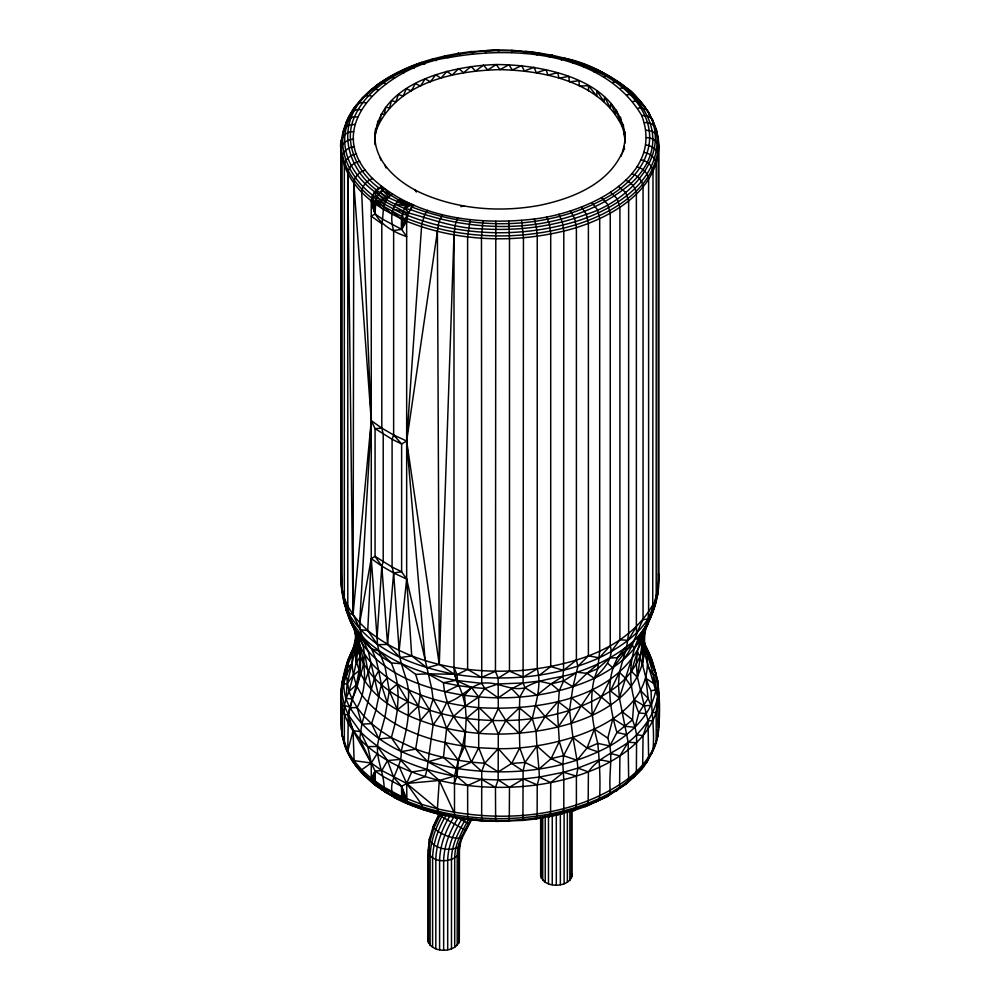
<?xml version="1.0" encoding="UTF-8"?>
<svg xmlns="http://www.w3.org/2000/svg" width="1000" height="1000" viewBox="0 0 1000 1000"><rect width="100%" height="100%" fill="white"/><g stroke="black" fill="none" stroke-linecap="round" stroke-linejoin="round"><path stroke-width="1.5" d="M352.887 650.3L356.287 641.8C345.95 661.988 337.512 686.413 350.1 707.712C372.113 744.712 415.7 760.588 455.95 768.312L457.525 768.575C508.888 776.263 563.65 770.962 609.825 745.975L616.938 732.475C608.65 704.963 603.088 668.288 626.7 646.663C647.6 631.287 658.562 605.95 658.938 580.425L658.938 147.887L658.025 137.162L652.163 118.95L647.725 115.887L641.675 115.425C603.775 51.65 513.825 45.5 448 57.737C393.675 64.887 317.025 122.888 372.587 178.512C415.087 218.287 478.7 225.588 534.3 219C583.438 213.337 665.7 178.575 641.675 115.425M436.562 812.513L441.037 813.8L438.825 814.125C420 808.487 399.412 802.987 384.025 790.387C385.188 772.825 373.375 756.375 378.925 738.9L371.562 723.662L375.962 710.138L378.713 696.562L368.35 651.675L363.638 641.1L360.25 629.725L353.038 614.6L353.837 183.15C354.137 176.812 359.438 171.675 365.35 170.087M534.3 219L536.375 226.962L537.225 236.238L537.225 668.787C541.9 684.812 535.875 702.712 532.3 718.587L536.075 731.562L536.888 745.962L525.037 762.475L523.1 770.975L522.913 820.387L495.637 821.462L495.462 787.387L498.15 779.938L498.3 734.2L492.587 720.6L479.175 707.688C428.862 703.15 362.663 681.988 353.225 624.562C362.425 650.975 371.2 681.25 357.125 707.6L361.85 724.125L359.712 738.85L375.075 771.038L375.075 781.263L376.15 785.413L386.55 792.887L396.725 798.1L385.087 791.912L372.625 782.887L371.262 778.35L371.262 763.012L367.75 746.6L360.262 731.55L348.275 714.788L344.363 705.512L341.287 690.15C341.512 673.875 351.35 660.05 355.337 644.625M388.338 793.263C368.488 782.613 350.675 765.125 344.325 743.162L344.363 705.512L346.138 698.388L347.1 683.75L354.913 651.55L356.138 634.175C343.75 701.488 426.987 729.388 479.162 733.337C540.25 738.612 655.75 717.125 643.775 633.9L644.862 654.475L657.663 696.862L658.188 733.438C656.912 743.075 653.225 752.212 647.325 759.762M439.85 814.375C416.425 808.85 393.925 798.9 375.325 783.512L375.075 771.038L381.8 770.537L406.662 783.462L437.388 808.85C501.312 823.325 574.412 818.088 628.638 778.375C644.925 765.487 658.487 746.812 658.938 725.35C660.863 697.337 658.462 668.4 644.388 643.512L653.587 675.312L655.875 689.837C651.237 715.088 631.112 733.637 609.825 745.975L597.762 743.375L587.013 748.05L577.038 760.263L577.925 768.1L576.4 776.125L576.4 804.963L574.637 810.325L548.713 816.888L547.75 816.25M651.612 614.625L655.888 601.838L655.913 598.95M657.75 584.8C658.125 604.288 648.763 622.513 640.462 639.688C629.738 657.212 612.475 669.312 594.362 678.312C553.413 696.95 506.9 701.5 462.638 695.037C425.262 688.988 385.387 675.35 362.062 643.713C350.988 624.938 342.013 604.263 341.062 582.163L341.062 149.625C338.9 141.037 343.963 130.762 353.775 131.725M644.438 644.812L651.3 658.413L657.775 680.85L657.663 696.862L656.2 712.625L656.2 741.462L651.388 754.2M658.538 573.688C660.05 601.188 643.088 625.375 637.388 651.625C644.175 663.85 644.212 678.538 651.137 690.788C651.087 710.325 654.887 729.562 653 749.35C648.95 760.438 641.375 772.45 631 778.612M355.125 124.3L348.938 125.138L344.4 128.488C337.4 154.175 352.675 179.938 372.625 195.212L371.262 200.888L375.075 214.013L383.212 219.525L401.625 229.35L406.662 236.663C387.95 230.15 369.113 217.8 372.625 195.212L376.325 189.913L381.4 186.425M644.038 632.925L642.688 639.75L642.7 665.387M643.325 639.475C670.325 719.762 556.95 750.013 498.263 748.65L484.762 763.225L481.737 771.35L481.65 819.788L482.188 820.9L509.275 821.213L509.487 787.262L498.15 779.938L481.538 779.312L454.5 776.087C420.062 769.513 385.375 756.925 360.262 731.55L353.038 730.688C343.338 717.225 338.413 699.8 342.5 683.438M341.712 138.887L341.062 149.625L342.075 157.7L342.075 590.25L344.363 603.625L348.375 613.112C370.45 650.25 414.1 666.363 454.487 674.262L457.025 674.638C504.762 681.888 554.963 677.65 599.325 657.837C624.325 645.438 652.138 626.438 656.2 596.538L656.2 164C655.938 157.625 649.862 153.112 643.9 152.438M436.125 60.7L433.4 58.812C393.025 69.65 346.875 95.85 341.287 141.525L341.062 582.163L342.075 590.25L350.1 619.75L357.225 635.438L360.35 647.438L359.1 670.6L356.4 684.688L348.275 714.788L347.788 751.012C350.412 760.913 358.462 768.312 364.888 775.938L367.137 776.825M574.637 810.325L573.387 810.638L586.362 806.225L607.688 796.3L625.675 784.362L634.938 776.225L636.375 771.612L636.613 734.725L635.05 727.275L638.812 712.938C626.838 684.987 627.2 650.45 646.363 625.65M535.05 818.375L536.375 818.875L537.125 816.112L537.225 784.875L539.388 777.062L538.938 769.125L525.037 762.475L511.662 763.413L498.175 771.963L484.762 763.225L478.7 747.775L478.7 697.013L471.425 687.387L455.95 680.362C421.587 673.9 386.912 661.5 361.85 636.175C350.425 627.962 346.463 612.25 343.988 598.975M482.537 820.188L482.188 820.9L468.875 819.65L455.812 817.738L454.487 816.525L454.5 776.087L458.312 760.337L464.55 746.175L466.238 718.4L465.325 706.038L462.638 695.037L454.487 674.262L439.275 664.388L454 234.875L455.062 225.625L457.625 217.738M341.775 586.5L343.462 596.138M355.1 645.45C345.625 661.388 341.438 679.85 341.062 698.25C340.725 717.663 339.263 738.425 349.4 755.85M618.513 186.45L625.675 192.45L628.638 200.912L628.638 633.462L626.7 646.663C611.775 658.125 594.8 666.225 577.038 672.262C559.975 678.688 540.763 677.775 525.037 687.738L519.763 697.125L519.188 719.975L519.775 747.887L525.037 762.475M400.475 198.837C390.625 205.95 390.375 220.025 393.638 230.575L393.638 434.988L392.088 439.275L392.088 567.038L393.638 572.962L399.15 650.525C399.85 668.025 411.55 683.562 407.912 701.488C410 718.587 404.938 735.2 401.138 751.675C402.562 767.537 385.975 781.287 393.713 796.888L409.125 804.237M495.812 221.312L495.462 671.312L498.15 678.062L498.3 708.55L492.587 720.6L479.162 733.337L466.238 718.4C418.9 712.1 354.875 686.875 355.288 630.175M652.738 610.75L653 171.887C652.712 165.512 646.912 160.75 640.95 159.713M558.775 214.237L562.337 221.912L563.8 231.075L563.562 670.375L562.837 676.363L551.1 683.875L536.888 695.2L525.037 687.738L523.1 682.975L523.45 237.787L521.6 220.425M484.762 763.225C461.213 761.787 437.8 757.312 415.65 749.112L401.138 751.675L391.35 737.688L395.075 723.688L397.388 709.812L389.312 690.763L384.95 666.275L378.925 650.938L377.537 644.663L367.75 630.513L371.262 558.6L371.262 200.888C354.725 187.812 340.962 168.65 341.488 146.975C343.275 142.037 348.537 139.325 353.575 139.2M624.862 143.25C625.85 80.988 544.85 64.463 496.238 64.562C449.075 65.912 372.1 84.4 375.037 144.738M455.812 817.738L438.825 814.125L437.388 808.85L421.538 804.312L401.625 796.587L383.212 786.762L371.262 778.35L375.075 771.038L383.212 776.55L401.625 786.363L406.662 783.462L439.275 780.475L454.5 776.087L427.825 761.8L415.65 749.112L391.35 737.688L380.838 730.962L371.562 723.662L363.638 715.837L357.125 707.6L352.1 699.025L349.025 691.45L346.362 675.987L348.413 660.5L355.688 643.238M653 604.438C627.562 649.7 571.8 665.325 523.45 670.337C469.487 674.25 410.887 665.413 367.75 630.513L360.25 629.725L359.712 622.775L371.262 420.625L361.688 192.3C362 186.012 366.8 180.6 372.587 178.512M392.512 194.237C381.275 199.988 384.025 213.85 381.8 223.738L381.8 428.15L383.212 434.162L383.212 561.912L381.8 566.125L387.562 644.463L400 657.588L411.712 655.9L427 667.825L439.275 664.388L437.388 231.388L438.825 222.213L442.312 214.525M359.775 161.25C353.812 162.362 348.075 167.188 347.788 173.55L347.788 606.1L348.288 612.95L350.1 619.75C358.038 638.7 373.9 652.812 391.35 662.95L401.138 663.713L415.65 674.375L427.825 673.838L443.45 682.712C444.988 701.263 452.225 718.175 465.325 731.775L462.638 745.9L458.312 760.337L457.038 776.513L454 783.512C430.85 779.338 408.088 772.175 387.562 760.55C370.425 749.775 350.925 736.612 348.275 714.788L344.325 714.325M523.1 770.975L511.662 763.413L498.263 748.65L478.7 747.775L462.638 745.9L446.6 728.475L441.337 713.512L433.125 699.062L431.625 688.213L406.662 579.05L401.625 571.737L392.088 567.038L375.075 556.4L371.262 558.6L381.8 566.125L393.638 572.962L387.562 644.463L377.537 644.663L377.062 637.775L381.8 566.125L375.075 556.4L375.075 428.65L371.262 420.625L353.837 183.15M437.388 808.85L439.275 780.475L427 769.65L411.712 771.988L400 759.412L387.562 760.55L381.8 770.537L371.262 763.012L353.038 730.688L348.375 714.95L349.738 707.013L344.363 705.512L342.075 706.338L342.075 735.163L345.975 748.075M381.8 223.738L371.262 216.213L375.075 214.013L373.75 202.812L378.6 194.513L382.812 190.588L398.925 200.125L409.025 203.075C401.525 209.475 400.938 220.238 401.625 229.35L393.638 230.575M648.125 667.125L653.587 675.312L652.95 683.075L645.913 678.288L648.15 698.363L650.987 705.413L644.038 705.763L634.025 699.675L632.525 719.812L635.05 727.275L625.212 726.338L612.9 718.538L607.762 738.162C613.85 755.1 608.488 773.075 610.237 790.6L609.938 793.062L607.688 796.3L584.913 806.6L587.463 805.062L588.162 803.188L588.4 771.912C600.25 754.488 622.688 750.25 636.613 734.725C647 724.175 654.85 711.562 657.663 696.862L658.938 696.513L657.775 680.85M345.788 669.912L347.775 660.4L352.337 651.513L351.188 652.887M658.938 696.513C657.7 730.25 628.038 754.025 599.7 767.113C558.587 785.7 512.175 790.525 467.612 785.5L457.038 776.513L455.95 768.312L443.45 757.45L446.6 728.475L453.6 716.287L465.325 706.038L478.7 697.013L484.762 688.487L498.175 683.962L523.1 682.975L538.95 681.125L551.1 683.875L563.587 680.962L577.038 672.262L587.013 673.325L594.362 678.312C589.138 699.8 592.188 722.275 597.762 743.375C599.462 760.85 600.45 778.337 599.7 795.95L598.65 800.312L595.775 801.988M356.438 636.538C348.6 658.888 350.775 685.263 368.312 702.588C392.762 728.487 428.225 740.562 462.638 745.9M424.75 64.25L421.538 62.512C388.575 74.837 350.275 95.925 344.95 134.412C341.525 170.912 374.2 196.287 404.7 208.475L412.337 204.537L412.113 207.113L408.812 212.387L401.625 229.35L401.875 216.588L375.238 201.675L373.75 202.812L371.262 200.888M411.712 655.9L406.662 579.05L406.662 221.325L407.65 215.438L403.438 211.1L372.625 195.212L373.75 202.812L383.212 209.3L401.625 219.125C452.312 241.163 510.363 243.975 563.8 231.075C607.362 220.7 664.875 189.8 658.025 137.162M560.075 813.5L561.287 814.075L563.138 812.763L563.8 808.538L563.8 779.7L562.837 764.362L563.587 755.7L559.325 741.5L557.575 713.775L559.3 690.738L563.587 680.962L562.837 676.363M658.388 729.338L657.763 736.062L656.513 738.45M367.75 630.513L359.712 622.775L353.038 614.6L371.262 420.625L381.8 428.15L393.638 434.988L406.662 441.062L439.275 664.388M591.85 202.638L597.4 209.613L599.7 218.487L599.7 651.038L597.762 668.637L594.362 678.312C602.938 669.712 614.138 659.175 610.237 645.675L610.237 213.137L607.688 204.375L601.55 197.7M399.15 650.525L406.662 579.05L393.638 572.962L401.625 571.737L401.625 443.975L393.638 434.988M415.65 674.375L418.562 683.787L420.35 694.737L429.575 710.1L433.125 724.925L427 769.65L425.138 776.625L406.662 783.462L406.912 801.237L408.812 804.3M428.688 847.775L429.725 838.088L428 851.5L428 940.962C431.662 953.35 455.625 953.35 459.3 940.962L459.438 842.9M428.537 849.163C427.463 863.3 452.562 863.975 458.762 853.838L460.025 844.688M509.275 821.213L481.887 820.763L455.062 817.537M420.35 694.737L418.4 706.087L420.337 720.6L415.65 749.112M354.913 651.55L356.213 641.862L355.875 632.688M623.312 151.838L625.087 138.95L625.15 141.9L623.263 124.288L622.737 127.812L624.55 134.825L624.825 131.588L625.15 141.9M391.35 737.688L378.925 738.9L384.913 717.188L389.312 690.763L397.4 683.95L395.1 672.763L391.35 662.95L378.925 650.938L371.562 648.925L350.1 619.75L347.788 606.1L344.325 598.25L344.325 165.7C344.588 159.325 350.613 154.762 356.587 154.012M570.375 210.938L574.637 218.412L576.4 227.5L576.4 660.037L577.925 666.225L572.962 686.8L569.525 710.362L572.975 737.562L577.038 760.263L563.587 755.7L551.1 758.612L538.938 769.125L536.888 745.962L551.1 758.612L562.837 764.362M437.388 231.388L406.662 441.062L425.138 660.537M647.9 622.062L642.688 639.75L637.4 677.25L648.025 720.95L648.6 757.05L647.038 761.812L633.225 777.763M357.125 632.863C368.738 649.125 364.212 668.075 356.4 684.688L349.025 691.45L346.138 698.388L352.1 699.025C366.388 670.962 361.1 637.013 346.125 610.363L348.288 612.95M658.512 727.987L658.538 718.6M511.512 52.5L512 50.275L539.225 53.038L525.388 51.225L524.338 53.425M482.912 220.775L481.463 238.175L481.737 683.35L484.762 688.487L498.263 697.887L511.662 688.675L523.1 682.975M359.712 622.775L371.262 558.6L377.062 637.775M486.325 50.5L498.525 50L471.238 51.675L470.863 52.663M621.175 156.2L624.062 146.287L624.55 148.988M371.562 648.925L376 659.212L378.725 670.7L374.4 678.25L361.85 724.125L371.562 723.662M344.05 676.087L347.337 664.525M378.713 696.562L381.362 684.7L378.725 670.7M428 940.962L428.537 938.625M458.762 853.838L458.762 849.163L458.762 943.3M571.938 811.15L571.938 875.925C568.775 889.025 539.875 888.288 541.175 873.587M348.375 714.95L352.1 699.025M626.7 646.663L619.388 672.35L618.488 684.775L619.4 697.987L628.15 742.2L628.638 778.375L627.288 782.925L619.975 787.725M631.775 173.65C637.65 175.45 642.75 180.7 643.05 187.025L643.05 619.575C635.75 633.362 633.138 649.025 622.062 660.875M349.025 691.45C353.575 673.612 359.963 655.475 356.425 636.825L360.025 657.075L356.4 662.6L356.138 634.175M371.262 778.35L361.688 769.762L353.837 760.612L347.788 751.012L353.038 730.688L354.225 763.162L362.062 772.288L371.613 780.85L375.075 771.038L372.625 782.887L377.975 786.888M346.8 668.225L351.625 664.1C345.262 677.275 339.338 691.363 342.075 706.338M471.163 820L461.938 838.325C451.775 839.025 440.25 834.325 432.962 827.237L438.713 814.9L465.7 830.475L471.812 819.025M461.938 838.325L461.4 836.3M462.163 837.487L459.575 846.287C450.725 852.125 434.55 849.062 429.263 839.7L433.188 826.4L434.4 825.975M470.15 219.575L467.612 236.875L467.612 669.425L481.525 677.45L495.462 671.312M631.05 660.662L619.4 697.987L610.425 690.9C568.325 718.475 515.325 724.587 466.238 718.4L479.175 707.688C537.388 710.8 616.413 699.987 642.688 639.75M433.125 699.062L429.575 710.1L420.337 720.6M371.238 663.325L365.075 681.4M637.413 771.762L641.538 769.175L642.663 767.025L643.05 735.65L648.025 720.95L653 720.512M598.188 751.963L587.013 748.05L594.388 729.062L607.762 738.162M378.263 89.763L373.062 89.125C323.137 127.175 353.575 192.425 407.587 204.412L410.675 203.812L404.7 208.475L410.337 209.55L412.337 204.537M387.113 199.088L380.575 192.35L382.638 187.387L378.775 187.875C357.375 172.113 342.788 142.775 354.45 116.888C365.1 92.7 388.55 77.25 412.062 67.188C473.775 43.125 546.975 44.5 605.825 76.037C628.237 88.812 649.837 110.463 649.663 137.963C649.1 161.8 631.9 181.363 612.913 193.875C553.4 230.138 476.238 231.825 412.113 207.113L414.012 205.25M426.112 809.525L423.35 809.7L422.362 808.575L421.538 804.312L406.662 783.462L411.712 771.988M640.462 639.688L651.137 616.05L644.038 631.038L633.987 648.925L632.525 645.075L616.938 657.738L609.837 657.975L597.762 668.637L587.013 673.325L572.962 686.8L563.587 680.962M653.538 607.038L655.888 601.838M432.962 827.237L438.862 814.975M439.9 815.575L433.738 828.425L429.862 841.475L428.537 853.838L428.537 943.3M465.7 818.9C458.7 831.425 451.613 844.575 451.475 859.325L451.475 948.787M468.663 819.125C462.175 831.287 454.75 843.637 454.712 857.887L454.712 947.35M470.475 819.725C464.525 831.175 457.2 842.625 457.2 856.025L457.2 945.487M551.1 758.612L559.325 741.5M376.512 86.95C377.55 82.825 382.562 81.9 385.925 83.75M346.075 124.213C350.625 116.125 353.425 100.113 365.838 102.837M368.212 93.462C377.938 82.037 392.775 75.438 406.238 69.025M621.75 153.525C606.975 185.025 571.125 198.863 539.125 205.438C501.037 212.325 460.712 209.587 424.825 194.587C398.575 183.75 370 159.838 375.613 128.55L377.2 127.812C397.762 82.312 454.738 70.612 499.975 69.638C545.2 70.612 602.175 82.312 622.737 127.812L620.413 117.112L619.763 120.925L616.325 110.138L615.612 114.25L611.025 103.438L610.363 107.837L604.562 97.1L604.05 101.75L597.025 91.163L596.737 96.062L588.488 85.688L579.388 86.037L579.025 80.763L569.513 81.812L568.737 76.413L558.975 78.175L557.737 72.688L547.875 75.138L546.138 69.625L536.312 72.75L534.062 67.263L524.388 71.025L521.638 65.612L512.238 69.987L508.988 64.713L499.975 69.638L496.238 64.562L487.7 69.987L483.525 65.15L475.55 71.025L470.988 66.487L463.638 72.75L458.75 68.562L452.075 75.138L446.938 71.338L440.962 78.175L435.688 74.787L430.425 81.812L425.087 78.888L420.562 86.037L415.275 83.588L411.463 90.8L406.337 88.837L403.212 96.062L398.375 94.575L395.887 101.75L391.463 100.763L389.575 107.837L385.675 107.325L384.325 114.25L381.075 114.188L380.188 120.925L377.713 121.287L377.2 127.812L374.8 135.9L375.3 143.262M478.7 747.775L471.425 762.125L457.525 768.575M352.95 651.688L347.775 660.4M610.4 679.112L592.312 715.037L571.362 697.712M360.95 100.363C362.325 95.988 367.6 94.738 371.55 96.15M563.587 755.7L572.975 737.562L587.013 748.05M511.662 763.413L519.775 747.887M344.4 128.488L342.738 133.463C346.3 124.95 347.938 107.1 361.175 109.8M345.838 122.912C347.525 118.212 352.962 116.3 357.6 116.975M457.35 54.488L458.587 53.3L460.288 55.4M536.987 54.988L538.562 52.862L552.325 55.375L552.987 56.413M571.375 723.35L580.875 706.35L592.3 689.4L610.413 704.75M498.3 734.2L505.913 720.638L519.325 707.812L532.3 718.587L519.338 733.45L505.913 720.638L498.3 708.55M443.237 814.175C435.8 826.938 430.562 841.137 430.1 856.025L430.1 945.487M445.825 815.675C438.338 828.55 433.05 842.875 432.587 857.887L432.587 947.35M450.4 814.987C442.3 828.45 436.287 843.45 435.825 859.325L435.825 948.787M453.85 816.975C445.938 830.1 440.037 844.737 439.6 860.225L439.6 949.688M461.488 819.725C453.988 832 448.075 845.65 447.7 860.225L447.7 949.688M645.875 627.55L648.15 623.625L638.812 638.2L635.062 639.263L612.875 667.788L607.762 663.425M536.075 731.562L545.125 716.513L558.013 701.562L569.525 710.362L558.013 727.2L545.125 716.513L536.075 705.925M625.638 180.225C631.388 182.413 636.075 187.875 636.375 194.15L636.375 626.7L628.15 640.325L619.9 639.8L611.1 651.775M617.587 789.463L615.188 791.2L617.137 790.562L619.587 787.2L619.9 755.888L628.15 742.2L636.375 742.788M406.662 221.325L401.625 229.35L403.325 219.887L402.488 213.85L375.825 199.513L372.625 195.212M364.888 775.938L362.062 772.288L361.688 769.762L371.262 763.012L377.062 753.85M444.162 57L445.788 55.738L448 57.737M433.125 724.925L441.337 713.512L446.613 702.613C460.312 699.237 468.35 686.875 481.737 683.35C497 680.662 509.95 691.712 525.037 687.738M648.2 759.6C625.925 791.388 587.25 806.287 550.575 813.875C502.788 822.775 452.2 819.5 406.912 801.237L404.988 798.075L401.625 786.363L393.638 777.375L387.562 760.55L377.537 746.5L367.75 746.6M549.338 57.188L551.45 55.15C596.512 64.375 650.15 89.325 658.45 139.787M427.713 210.338L424.625 214.85L421.75 223.988L406.662 441.062L401.625 443.975L392.088 439.275L375.075 428.65L381.8 428.15M380.575 192.35L383.888 188.35L382.812 190.588L388.988 196.9M354.762 107.613L358.3 103.475M484.762 688.487L471.425 687.387L464.55 695.413L465.325 706.038M387.475 677.6L381.362 684.7L387.463 703.462M610.237 645.675L599.325 657.837L588.4 655.837L577.925 666.225M404.988 220.613L406.912 218.487C460.4 239.8 521.237 241.25 576.2 224.638C612.837 212.975 655.975 188.075 658.512 145.238C656.725 140.312 651.438 137.662 646.425 137.6M656.2 596.538L657.675 594.987L658.188 588.525L658.188 155.975C657.962 149.625 651.65 145.363 645.725 145.05M645.975 130.137L652.212 131.225L656.775 134.75C661.162 180.837 613.975 209.8 575.588 221.537C521.062 238.025 460.712 236.575 407.65 215.438L403.325 219.887L401.875 216.588M561.312 60.012L563.925 58.1L565.85 59.438M396.725 73.388L399.738 71.65L403.837 73M408.387 715.55L418.4 706.087L408.4 689.688M386.662 78.913L389.963 77.013L394.475 78.15M623.575 785.113L625.7 783.25M587.013 673.325L598.2 663.962M359.1 670.6L353.15 675.4L347.1 683.75L343.475 684.15M548.713 816.888L550.575 813.875L550.712 782.625L563.562 772.25L577.925 768.1L599.325 759.712L610.237 761.762M576.4 660.037L563.562 670.375L550.712 666.538L539.4 675.188M572.8 63.438L575.913 61.675L577.2 62M384.025 790.387L376.15 785.413L373.75 780.275L375.325 783.512L401.812 798.5L403.325 797.35L401.625 786.363L406.662 798.787M627.288 782.925L605.9 796.838M583.725 67.425L587.3 65.838L589.925 67.4M498.15 678.062L509.487 671.175L523.362 677.062L537.225 668.787M509.487 787.262L523.362 778.938L539.388 777.062L563.562 772.25L576.4 776.125M653.587 675.312L655.975 674.013L648.462 652.237L643.312 641.762M484.812 50.55L485.675 52.65M593.987 71.963L598.013 70.562L599.675 71.037L620.575 83.6L629.012 89.975M395.588 203.975L406.213 206.1L410.675 203.812M609.075 795.013C543.025 828.975 460.513 828.575 393.713 796.888M481.737 683.35L457.512 680.575L457.025 674.638L467.612 669.425M445.412 691.838L458.312 685.6L471.425 687.387M454 783.512L467.612 785.5L481.538 779.312L495.462 787.387M603.525 77L607.962 75.825L611.2 77.688M382.638 187.387L376.325 189.913L378.6 194.513L385.525 201.55M522.913 820.387L536.375 818.875M612.263 82.513L617.062 81.562L620.575 83.6M471.238 51.675L472.875 53.7M424.613 62.287L431.4 60.175M427.825 761.8L443.45 757.45M620.112 88.438C630.887 84.75 636.438 99.262 643.025 105.013M421.538 62.512L407.6 68.4L410.288 66.8L413.963 68.362M445.788 55.738L432.275 59.088L433.4 58.812M460.85 206.65L463.775 205.975M562.337 813.825L535.763 819.038M627.038 94.75L632.463 94.325L634.712 95.2L643.938 106.037M651.137 690.788L655.875 689.837L655.975 674.013L647.775 655.85L651.338 659.825L648.188 653.45M444.862 55.963L458.587 53.3M455.95 680.362L443.45 682.712L458.312 685.6L454.487 674.262L454 667.425L454 234.875M354.513 146.637C349.412 147.05 344.275 150.037 342.5 155.025C346.213 172.525 358.013 187.037 371.613 198.1L372.5 201.863M537.875 817.9L540.7 817.425M632.962 101.388L638.65 101.237L641 102.238C680.138 147.312 631.55 200.95 586.362 214.3C553.175 226.875 517.188 231.05 481.887 228.85C450.925 228.625 422.738 215.225 393.013 209.188M457.887 53.475L471.712 51.513M522.087 819.825L524.963 819.5M643.05 619.575L648.037 619.075L648.6 612.125L648.6 179.587C648.312 173.238 642.837 168.212 636.9 166.8M637.85 108.3C643.088 106.9 649.737 110.113 649.638 116.075M498.15 779.938L523.362 778.938L537.225 784.875M350.1 707.712L357.125 707.6M652.725 712.625L656.2 712.625M644.388 122.725C651.388 121.562 658.312 127.613 656.725 134.863M427.825 673.838L454.487 674.262M498.5 50.125L512 50.275M489.862 820.5L495.725 820.738M475.288 819.513L478.188 819.775M646.338 713.65L638.812 712.938L648.15 698.363L640.487 690.425M353.837 760.612L371.262 763.012M636.613 734.725L643.05 735.65M626.688 734.663L616.938 732.475L632.525 719.812L622.087 711.625M551.45 55.15L552.325 55.375M611.087 753.65L619.9 755.888M563.925 58.1C620.35 68.625 688.55 129.388 631 183.45C571.025 234 481.25 236.337 410.337 209.55M568.587 60.263L575.45 62.3M409.175 804.163L403.088 801.5L401.625 796.587L392.25 793.787L407.65 803.112L404.988 798.075M468.875 819.65L467.688 816.737L467.612 785.5M402.488 213.85L407.65 215.438M348.375 613.112L353.038 614.6L347.788 173.55M374.225 784.338L376.325 785.075L372.887 781.988M578.188 63.113L582.587 64.725M577.925 768.1L588.4 771.912M392.088 791.888L383.5 788.75L375.075 781.263M398.05 798.587L402.013 800.075M595.438 69.837L599.575 71.662M395.062 797.8L405.688 802.513L398 798.725M539.388 777.062L550.712 782.625M392.738 795.413L402.238 800.075L403.325 797.35L407.65 803.112M398.925 200.125L407.587 204.412M397.325 201.713L406.213 206.1M343.862 674.712L346.362 675.987M469.3 824.237L458.1 817.775C450.2 830.738 444.062 845.163 443.65 860.537L443.65 950M610.462 192.3L617.137 198.637L619.9 207.262L619.9 639.8M379.212 787.75L386.55 792.887M342.062 681.562L342.738 682.087M392.325 211.875L401.625 219.125M377.475 786.85L372.625 782.887L372.5 779.312M551.1 683.875L559.3 690.738M392.088 214.425L375.825 199.513L375.075 214.013L375.238 201.675L383.212 209.3M481.737 771.35L471.425 762.125L464.55 746.175M631.1 93L637.525 98.85M404.7 208.475L408.812 212.387M384.325 204.188L376.987 196.938L374.225 192.413M511.662 688.675L519.763 697.125M581.438 207.062L586.362 214.3L588.4 223.287L588.4 655.837M385.175 189.3L390.712 195.4M445.4 742.763L458.312 760.337M414.7 189.7L416.375 192.013M644.825 107.287L649.237 113.513M631.062 686.3L625.538 678.25L619.388 672.35L610.425 690.9C631.388 677.45 646.038 654.25 644.85 628.837L642.5 649.25L644.862 654.475L643.775 633.9M352.038 758.8L356.475 765.837M347.788 606.1L353.038 614.6M348.062 612.863L349.025 616.712L352.525 623.25M652.163 118.95L656.237 130.425M546.725 216.925L549.55 224.762L550.712 234L550.712 666.538M439.275 780.475L454 812.337M399.15 766.612L406.662 783.462M347.788 751.012L342.075 735.163M384.9 165.25L386.075 167.925M644.388 643.512L651.338 659.825M454 667.425L457.025 674.638M342.075 590.25L341.587 586.2M349.025 616.712L352.1 624.288M380.138 157.688L381.075 160.325M353.225 624.562L359.113 644.737M643.413 639.425L644.513 643.438L643.538 634.837M653.037 665.075L654.712 672.025M571.413 873.587L571.938 875.925M458.762 938.625L459.3 940.962M657.588 684.4L658.45 688.413M365.087 655.537L371.213 689.188M341.488 729.725L341.287 690.15M508.738 221.2L509.487 238.637L509.487 671.175M401.812 798.5L401.625 786.363L401.625 796.587M636.375 626.7L636.613 632.85M498.525 50L498.587 52.25M341.287 574.062L341.512 583.162M344.325 598.25L344.363 603.625M588.488 85.688L588.488 90.8M571.413 810.4L571.413 878.263M569.85 811.038L569.85 880.45M567.362 811.363L567.362 882.312M564.113 812.8L564.113 883.75M560.35 813.7L560.35 884.663M556.3 814.013L556.3 884.963M552.25 815.25L552.25 884.663M548.475 815.888L548.475 883.75M545.225 815.987L545.225 882.312M542.75 817.212L542.75 880.45M541.175 818.062L541.175 878.263M540.65 817.312L540.65 875.925M398.188 696.375L397.388 709.812L407.912 701.488L397.4 683.95L398.188 696.375M637.388 651.625L636.35 664.2L637.4 677.25L631.512 671.363L637.388 651.625"/></g></svg>
